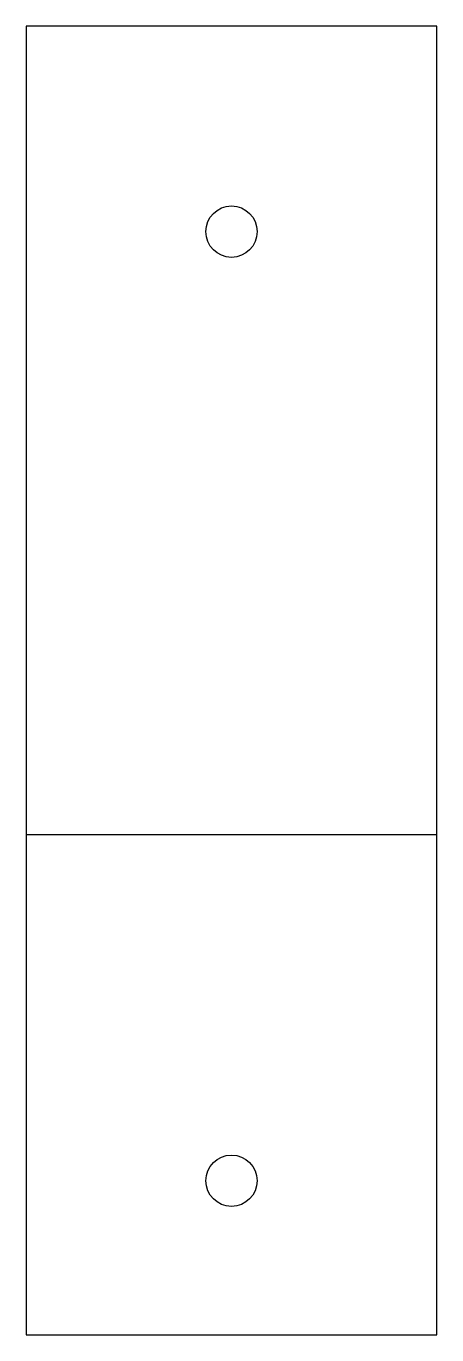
# Model space of a CAD drawing. Header units: millimetres. Extents: x 0 to 40, y 0 to 127.
import ezdxf

# ---------------------------------------------------------------- set-up
doc = ezdxf.new("R2010")
doc.units = ezdxf.units.MM
doc.layers.add('BEND_90', color=1, linetype='Continuous')
doc.layers.add('CUT', color=7, linetype='Continuous')

msp = doc.modelspace()

# ---------------------------------------------------------------- linework, layer by layer
at = {"layer": 'BEND_90'}
msp.add_line((0, 48.68), (40, 48.68), dxfattribs=at)
at = {"layer": 'CUT'}
msp.add_lwpolyline([(0, 0), (40, 0), (40, 127.36), (0, 127.36)], close=True, dxfattribs=at)
for centre in [(20, 107.36), (20, 15)]:
    msp.add_circle(centre, 2.5, dxfattribs=at)

doc.saveas('drawing.dxf')
